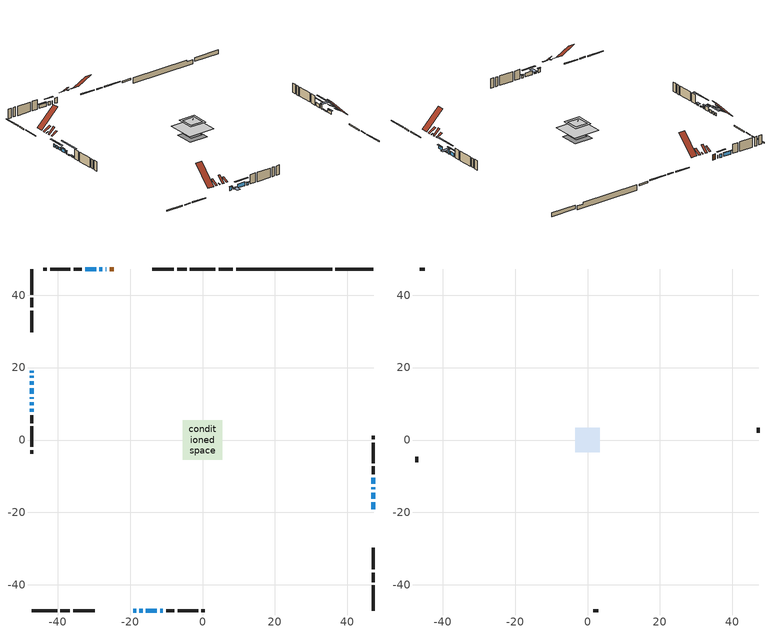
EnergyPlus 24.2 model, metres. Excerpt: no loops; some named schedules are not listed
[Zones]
conditioned space
 floor outside (Floor1 construction): -0.4,-0.4 -0.4,0.4 0.4,0.4 0.4,-0.4 z0.61
 floor adiabatic (Floor7 construction): -0.65,-0.65 -0.65,0.65 0.65,0.65 0.65,-0.65 z0.61
 floor adiabatic (AdiabaticFloorConstruction): -5.39,-5.39 -5.39,5.39 5.39,5.39 5.39,-5.39 z1.83
 floor foundation (Slab1 construction): -2.36,-2.36 -2.36,2.36 2.36,2.36 2.36,-2.36 z-0.91
 floor foundation (Slab1 construction 1): -3.75,-3.75 -3.75,3.75 3.75,3.75 3.75,-3.75 z-1.52
 floor foundation (Slab3 construction): -0.65,-0.65 -0.65,0.65 0.65,0.65 0.65,-0.65 z0
 wall outside (RimJoist1 construction): 3.59,47.22 -3.47,47.22 / -47.22,-47.22 -40.16,-47.22 / -47.22,47.22 -47.22,40.16 / 47.22,-47.22 47.22,-40.16 z0.61:0.91
 wall outside (RimJoist3 construction): -4.4,47.22 -6.98,47.22 / -39.23,-47.22 -36.65,-47.22 / -47.22,39.23 -47.22,36.65 / 47.22,-39.23 47.22,-36.65 z0.61:0.91
 wall outside (RimJoist4 construction): -7.91,47.22 -13.88,47.22 / -35.73,-47.22 -29.75,-47.22 / -47.22,35.73 -47.22,29.75 / 47.22,-35.73 47.22,-29.75 z0.61:0.91
 wall outside (AdiabaticWallConstruction 1): -24.45,47.22 -25.66,47.22 z0.61:2.64
 wall outside (AdiabaticWallConstruction): -26.58,47.22 -26.7,47.22 z0.61:1.83; -19.18,-47.22 -18.34,-47.22 / 47.22,-12.13 47.22,-10.45 / -27.63,47.22 -28.47,47.22 / -29.4,47.22 -32.39,47.22 z0.61:1.98; -47.22,19.18 -47.22,18.62 / -47.22,17.69 -47.22,17.13 / -47.22,16.2 -47.22,15.24 z0.61:1.68; -47.22,14.31 -47.22,12.78 / -15.62,-47.22 -12.57,-47.22 z0.61:2.08; 47.22,-19.18 47.22,-17.2 / -47.22,11.86 -47.22,11.4 z0.61:1.78; 47.22,-16.27 47.22,-14.54 / -17.41,-47.22 -16.55,-47.22 / -47.22,10.47 -47.22,9.61 / -47.22,8.68 -47.22,7.81 z0.61:1.02; 47.22,-13.62 47.22,-13.06 z0.61:2.24; -11.64,-47.22 -10.93,-47.22 z0.61:1.53
 wall outside (Wall1 construction): -33.32,47.22 -35.53,47.22 / -10,-47.22 -7.79,-47.22 / -47.22,6.89 -47.22,4.68 / 47.22,-9.52 47.22,-7.31 z0.61:4.27
 wall outside (Wall2 construction): -36.46,47.22 -42.1,47.22 / -6.86,-47.22 -1.22,-47.22 / -47.22,3.75 -47.22,-1.9 / 47.22,-6.38 47.22,-0.74 z0.61:4.27
 wall outside (Wall3 construction): -43.03,47.22 -43.95,47.22 / -0.29,-47.22 0.63,-47.22 / -47.22,-2.82 -47.22,-3.75 / 47.22,0.19 47.22,1.11 z0.61:4.27
 wall foundation (FoundationWall1 construction): 47.22,47.22 36.7,47.22 z-0.91:0.61
 wall foundation (FoundationWall2 construction): 9.26,47.22,-1.52 9.26,47.22,0.61 33.12,47.22,0.61 33.12,47.22,-0.05 35.77,47.22,-0.05 35.77,47.22,-1.52
 wall foundation (FoundationWall3 construction): 8.33,47.22 4.52,47.22 z0:0.61
 window (WindowConstruction 12): -26.58,47.22 -26.7,47.22 z0.61:1.83
 window (WindowConstruction 5): -19.18,-47.22 -18.34,-47.22 z0.61:1.98
 window (WindowConstruction 6): -47.22,19.18 -47.22,18.62 z0.61:1.68
 window (WindowConstruction 7): -47.22,17.69 -47.22,17.13 z0.61:1.68
 window (WindowConstruction 8): -47.22,16.2 -47.22,15.24 z0.61:1.68
 window (WindowConstruction 9): -47.22,14.31 -47.22,12.78 z0.61:2.08
 window (WindowConstruction 10): 47.22,-19.18 47.22,-17.2 z0.61:1.78
 window (WindowConstruction 11): -47.22,11.86 -47.22,11.4 z0.61:1.78
 window (WindowConstruction 14): 47.22,-16.27 47.22,-14.54 z0.61:1.02
 window (WindowConstruction 15): -17.41,-47.22 -16.55,-47.22 z0.61:1.02
 window (WindowConstruction 13): 47.22,-13.62 47.22,-13.06 z0.61:2.23
 window (WindowConstruction 16): -47.22,10.47 -47.22,9.61 z0.61:1.02
 window (WindowConstruction 17): -47.22,8.68 -47.22,7.82 z0.61:1.02
 window (WindowConstruction): 47.22,-12.13 47.22,-10.45 z0.61:1.98
 window (WindowConstruction 1): -27.63,47.22 -28.47,47.22 z0.61:1.98
 window (WindowConstruction 2): -29.4,47.22 -32.39,47.22 z0.61:1.98
 window (WindowConstruction 3): -15.62,-47.22 -12.57,-47.22 z0.61:2.08
 window (WindowConstruction 4): -11.64,-47.22 -10.93,-47.22 z0.61:1.52
 door (Door): -24.45,47.22 -25.65,47.22 z0.61:2.64
 ceiling adiabatic (AdiabaticFloorConstruction): 5.39,-5.39 5.39,5.39 -5.39,5.39 -5.39,-5.39 z1.83
 roof outside (Roof6 construction): -21.96,47.22,4.27 -21.96,44.83,6.66 -21.11,44.83,6.66 -21.11,47.22,4.27; -21.67,-47.22,4.27 -21.67,-44.83,6.66 -22.52,-44.83,6.66 -22.52,-47.22,4.27; -47.22,21.67,4.27 -44.83,21.67,6.66 -44.83,22.52,6.66 -47.22,22.52,4.27; 47.22,-21.67,4.27 44.83,-21.67,6.66 44.83,-22.52,6.66 47.22,-22.52,4.27
 roof outside (Roof7 construction): -23.52,47.22,4.27 -23.52,45.02,5.55 -22.89,45.02,5.55 -22.89,47.22,4.27; -20.11,-47.22,4.27 -20.11,-45.02,5.55 -20.74,-45.02,5.55 -20.74,-47.22,4.27; -47.22,20.11,4.27 -45.02,20.11,5.55 -45.02,20.74,5.55 -47.22,20.74,4.27; 47.22,-20.11,4.27 45.02,-20.11,5.55 45.02,-20.74,5.55 47.22,-20.74,4.27
attic - vented
 floor to conditioned space (Floor2 construction Reversed): -2.46,-2.46 -2.46,2.46 2.46,2.46 2.46,-2.46 z4.27
 floor to conditioned space (Floor3 construction Reversed): -1.45,-1.45 -1.45,1.45 1.45,1.45 1.45,-1.45 z4.27
 floor to conditioned space (Floor4 construction Reversed): -0.81,-0.81 -0.81,0.81 0.81,0.81 0.81,-0.81 z4.27
 floor to conditioned space (Floor5 construction Reversed): -3.38,-3.38 -3.38,3.38 3.38,3.38 3.38,-3.38 z4.27
 wall outside (Wall4 construction): -44.88,47.22 -46.29,47.22 / 1.56,-47.22 2.97,-47.22 / -47.22,-4.68 -47.22,-6.08 / 47.22,2.04 47.22,3.45 z0.61:4.27
 roof outside (Roof1 construction): -17.33,47.22,4.27 -17.33,40.09,11.4 -14.81,40.09,11.4 -14.81,47.22,4.27; -26.3,-47.22,4.27 -26.3,-40.09,11.4 -28.82,-40.09,11.4 -28.82,-47.22,4.27; -47.22,26.3,4.27 -40.09,26.3,11.4 -40.09,28.82,11.4 -47.22,28.82,4.27; 47.22,-26.3,4.27 40.09,-26.3,11.4 40.09,-28.82,11.4 47.22,-28.82,4.27
 roof outside (Roof2 construction): -19.04,47.22,4.27 -19.04,44.53,5.84 -18.26,44.53,5.84 -18.26,47.22,4.27; -24.59,-47.22,4.27 -24.59,-44.53,5.84 -25.37,-44.53,5.84 -25.37,-47.22,4.27; -47.22,24.59,4.27 -44.53,24.59,5.84 -44.53,25.37,5.84 -47.22,25.37,4.27; 47.22,-24.59,4.27 44.53,-24.59,5.84 44.53,-25.37,5.84 47.22,-25.37,4.27
 roof outside (Roof3 construction): -20.18,47.22,4.27 -20.18,46.37,4.48 -19.97,46.37,4.48 -19.97,47.22,4.27; -23.45,-47.22,4.27 -23.45,-46.37,4.48 -23.67,-46.37,4.48 -23.67,-47.22,4.27; -47.22,23.45,4.27 -46.37,23.45,4.48 -46.37,23.67,4.48 -47.22,23.67,4.27; 47.22,-23.45,4.27 46.37,-23.45,4.48 46.37,-23.67,4.48 47.22,-23.67,4.27
shading: -18.14,-47.22 -19.38,-47.22 -19.38,-47.63 -18.14,-47.63 z2.18; -47.22,17.2 -47.22,20.6 -47.63,20.6 -47.63,17.2 z3.1; -47.22,15.71 -47.22,19.11 -47.63,19.11 -47.63,15.71 z3.1; -47.22,13.82 -47.22,17.62 -47.63,17.62 -47.63,13.82 z3.1; -47.22,12.58 -47.22,14.51 -47.63,14.51 -47.63,12.58 z2.28; 47.22,-17 47.22,-19.38 47.63,-19.38 47.63,-17 z1.98; -47.22,11.2 -47.22,12.06 -47.63,12.06 -47.63,11.2 z1.98; 47.22,-10.7 47.22,-20.12 47.63,-20.12 47.63,-10.7 z4.87; -16.25,-47.22 -17.71,-47.22 -17.71,-49.66 -16.25,-49.66 z1.31; 47.22,-12.76 47.22,-13.91 50.27,-13.91 50.27,-12.76 z2.53; -47.22,5.76 -47.22,14.32 -47.63,14.32 -47.63,5.76 z4.87; -47.22,7.52 -47.22,8.98 -47.83,8.98 -47.83,7.52 z1.31; 47.22,-9.03 47.22,-13.55 47.63,-13.55 47.63,-9.03 z3.4; -29.89,47.22 -26.21,47.22 -26.21,47.63 -29.89,47.63 z3.4; -32.59,47.22 -29.19,47.22 -29.19,47.63 -32.59,47.63 z2.18; -11.15,-47.22 -17.04,-47.22 -17.04,-47.63 -11.15,-47.63 z3.5; -10.73,-47.22 -11.84,-47.22 -11.84,-47.63 -10.73,-47.63 z1.73
[Building]
Building 1: Terrain=Suburbs
[Site:Location]
Greenwood AP_NS: Latitude {deg}=44.98; Longitude {deg}=-64.92; Time Zone {hr}=-4; Elevation {m}=28; Keep Site Location Information=Yes
[Site:GroundTemperature:Shallow]
3.62696, 1.72046, 1.56778, 2.47251, 6.10451, 9.71958, 12.8537, 14.839, 15.0077, 13.3929, 10.3388, 6.83459
[Site:WaterMainsTemperature]
Calculation Method=Schedule; Temperature Schedule=mains temperature schedule
[Material] Roughness=Rough; Thermal Absorptance=0.9
Name | Thickness {m} | Conductivity {W/m-K} | Density {kg/m3} | Specific Heat {J/kg-K} | Solar Absorptance | Visible Absorptance
asphalt or fiberglass shingles | 0.00635 | 0.162714 | 1121.4 | 1465.45 | 0.4 | 0.4
ceiling loosefill ins | 0.0846667 | 0.0480833 | 16.02 | 1046.75 | 0.7 | 0.7
ceiling stud and cavity | 0.1397 | 0.1003 | 65.682 | 1177.47 | 0.7 | 0.7
ceiling stud and cavity 1 | 0.1397 | 0.101584 | 65.682 | 1177.47 | 0.7 | 0.7
ceiling stud and cavity 2 | 0.1397 | 1.3918 | 65.682 | 1177.47 | 0.7 | 0.7
concrete 4.0 in. | 0.1016 | 1.803125 | 2242.8 | 837.4 | 0.7 | 0.7
concrete 8.0 in. | 0.2032 | 1.803125 | 2242.8 | 837.4 | 0.7 | 0.7
door material | 0.04445 | 0.053851 | 512.64 | 1214.23 | 0.7 | 0.7
exterior vertical ins | 0.00113469 | 0.029427 | 32.04 | 1214.23 | 0.7 | 0.7
exterior vertical ins 1 | 0.00108814 | 0.029427 | 32.04 | 1214.23 | 0.7 | 0.7
floor covering | 0.0127 | 0.0433444 | 54.468 | 1339.84 | 0.6 | 0.6
floor covering 1 | 0.0127 | 9.015625 | 54.468 | 1339.84 | 0.6 | 0.6
floor rigid ins; rim joist rigid ins; roof rigid ins | 0.051816 | 0.029427 | 32.04 | 1214.23 | 0.7 | 0.7
floor rigid ins 1; wall rigid ins | 0.512978 | 0.029427 | 32.04 | 1214.23 | 0.7 | 0.7
floor stud and cavity | 0.1397 | 0.0900338 | 92.3553 | 1139.71 | 0.7 | 0.7
floor stud and cavity 1 | 0.0889 | 0.333912 | 50.32683 | 1063.81 | 0.7 | 0.7
floor stud and cavity 2 | 0.1397 | 1.75129 | 37.0049 | 1207.88 | 0.7 | 0.7
furniture material conditioned space 1 | 0.1524 | 0.115458 | 640.8 | 1214.23 | 0.6 | 0.6
gypsum board | 0.0127 | 0.160291 | 801 | 837.4 | 0.6 | 0.6
gypsum board 1 | 0.0127 | 0.160291 | 801 | 837.4 | 0.7 | 0.7
osb sheathing 0.5 in. | 0.0127 | 0.115458 | 512.64 | 1214.23 | 0.7 | 0.7
osb sheathing 0.75 in. | 0.01905 | 0.115458 | 512.64 | 1214.23 | 0.7 | 0.7
osb sheathing 2.0 in. | 0.0508 | 0.115458 | 512.64 | 1214.23 | 0.7 | 0.7
rim joist stud and cavity | 0.0508 | 0.177588 | 50.32683 | 1063.81 | 0.6 | 0.6
rim joist stud and cavity 1 | 0.0508 | 0.0410046 | 125.044 | 1163.47 | 0.6 | 0.6
rim joist stud and cavity 2 | 0.0508 | 0.0406579 | 125.044 | 1163.47 | 0.6 | 0.6
roof stud and cavity | 0.2032 | 0.121036 | 78.34581 | 1123.46 | 0.7 | 0.7
roof stud and cavity 1 | 0.2032 | 0.229577 | 78.34581 | 1123.46 | 0.7 | 0.7
wall stud and cavity | 0.1397 | 0.108386 | 139.0536 | 1170.24 | 0.7 | 0.7
wall stud and cavity 1 | 0.1397 | 0.0919333 | 139.0536 | 1170.24 | 0.7 | 0.7
wall stud and cavity 2 | 0.1397 | 0.100302 | 139.0536 | 1170.24 | 0.7 | 0.7
wall stud and cavity 3 | 0.0889 | 6.1454 | 50.32683 | 1063.81 | 0.6 | 0.6
wall stud and cavity 4 | 0.0889 | 0.380278 | 52.3479 | 1209.89 | 0.7 | 0.7
wall stud and cavity 5 | 0.0889 | 0.391764 | 83.0341 | 1211.67 | 0.7 | 0.7
wood siding | 0.0254 | 0.102417 | 544.68 | 1172.36 | 0.4 | 0.4
wood siding 1 | 0.00254 | 0.102417 | 544.68 | 1172.36 | 0.4 | 0.4
wood siding 2; wood siding 3; wood siding 4 | 0.0254 | 0.102417 | 544.68 | 1172.36 | 0.7 | 0.7
[WindowMaterial:SimpleGlazingSystem]
Name | U-Factor {W/m2-K} | Solar Heat Gain Coefficient
WindowMaterial | 2.99117 | 0.54
WindowMaterial 1 | 2.918492 | 0.64
WindowMaterial 10 | 2.96903 | 0.62
WindowMaterial 11 | 5.078971 | 0.63
WindowMaterial 2 | 2.915653 | 0.63
WindowMaterial 3 | 3.03319 | 0.48
WindowMaterial 4 | 2.98038 | 0.61
WindowMaterial 5 | 2.99912 | 0.51
WindowMaterial 6 | 2.9395 | 0.65
WindowMaterial 7 | 2.94859 | 0.6
WindowMaterial 8 | 3.04227 | 0.45
WindowMaterial 9 | 3.08997 | 0.46
[Construction]
AdiabaticFloorConstruction: floor stud and cavity 2, floor rigid ins 1, osb sheathing 0.75 in., floor covering
AdiabaticWallConstruction: wood siding 3, wall rigid ins, wall stud and cavity 4, gypsum board
AdiabaticWallConstruction 1: wood siding 4, wall rigid ins, wall stud and cavity 4, gypsum board
Door: door material
Floor1 construction: floor stud and cavity, floor rigid ins, osb sheathing 0.75 in., floor covering
Floor2 construction Reversed: gypsum board, ceiling stud and cavity, ceiling loosefill ins
Floor3 construction Reversed: gypsum board, ceiling stud and cavity 1, ceiling loosefill ins
Floor4 construction Reversed: gypsum board, ceiling stud and cavity 2, ceiling loosefill ins
Floor5 construction Reversed: gypsum board, ceiling stud and cavity 2
Floor7 construction: floor stud and cavity 1, floor covering 1
FoundationWall1 construction; FoundationWall3 construction: concrete 8.0 in.
FoundationWall2 construction: concrete 8.0 in., gypsum board 1
furniture construction conditioned space 1: furniture material conditioned space 1
PartitionWallConstruction: gypsum board, wall stud and cavity 5, gypsum board
RimJoist1 construction: wood siding 2, rim joist stud and cavity
RimJoist3 construction: wood siding 2, rim joist rigid ins, osb sheathing 2.0 in., rim joist stud and cavity 1
RimJoist4 construction: wood siding 2, rim joist rigid ins, osb sheathing 2.0 in., rim joist stud and cavity 2
Roof1 construction; Roof2 construction; Roof3 construction: asphalt or fiberglass shingles
Roof6 construction: asphalt or fiberglass shingles, osb sheathing 0.75 in., roof stud and cavity, gypsum board
Roof7 construction: asphalt or fiberglass shingles, roof rigid ins, osb sheathing 0.75 in., roof stud and cavity 1, gypsum board
Slab1 construction; Slab1 construction 1; Slab3 construction: concrete 4.0 in.
Wall1 construction: wood siding, osb sheathing 0.5 in., wall stud and cavity, gypsum board
Wall2 construction: wood siding, osb sheathing 0.5 in., wall stud and cavity 1, gypsum board
Wall3 construction: wood siding, osb sheathing 0.5 in., wall stud and cavity 2, gypsum board
Wall4 construction: wood siding 1, wall stud and cavity 3
WindowConstruction; WindowConstruction 1; WindowConstruction 5: WindowMaterial
WindowConstruction 10: WindowMaterial 7
WindowConstruction 11: WindowMaterial 8
WindowConstruction 12: WindowMaterial 9
WindowConstruction 13: WindowMaterial 10
WindowConstruction 14; WindowConstruction 15; WindowConstruction 16; WindowConstruction 17: WindowMaterial 11
WindowConstruction 2: WindowMaterial 1
WindowConstruction 3; WindowConstruction 9: WindowMaterial 2
WindowConstruction 4: WindowMaterial 3
WindowConstruction 6: WindowMaterial 4
WindowConstruction 7: WindowMaterial 5
WindowConstruction 8: WindowMaterial 6
[Zone] Multiplier=1; Part of Total Floor Area=Yes
Name | Volume {m3}
attic - vented | 63.3679
conditioned space | 477.1
[Space]
Name | Zone | Volume {m3}
attic - vented 1 | attic - vented | 63.3679
conditioned space 1 | conditioned space | 477.1
[ZoneInfiltration:EffectiveLeakageArea]
infil attic - vented 1: Zone or Space=attic - vented 1; Schedule=Always On Discrete; Effective Air Leakage Area {cm2}=3352.14; Stack Coefficient=0.000750205; Wind Coefficient=1.85059e-05
[ZoneMixing]
whole house fan mix: Zone or Space=attic - vented; Schedule=Always On Continuous; Design Flow Rate Calculation Method=Flow/Zone; Design Flow Rate {m3/s}=0; Source Zone or Space=conditioned space
[SurfaceProperty:ExposedFoundationPerimeter] Exposed Perimeter Calculation Method=TotalExposedPerimeter
Name | Total Exposed Perimeter {m}
Slab1 | 10.516
Slab1 1 | 26.518
Slab3 | 3.81
[InternalMass] Zone or ZoneList=conditioned space; Space or SpaceList=conditioned space 1
Name | Construction | Surface Area {m2}
furniture mass conditioned space 1 | furniture construction conditioned space 1 | 79.4345
partition wall mass | PartitionWallConstruction | 196.916
[Lights]
interior lighting: Zone or ZoneList or Space or SpaceList=conditioned space 1; Schedule=interior lighting schedule; Design Level Calculation Method=LightingLevel; Lighting Level {W}=343.2; Return Air Fraction=0; Fraction Radiant=0.6; Fraction Visible=0.2; Fraction Replaceable=1
[People]
occupants: Zone or ZoneList or Space or SpaceList=conditioned space 1; Number of People Schedule=occupants schedule; Number of People Calculation Method=People; Number of People=3; Fraction Radiant=0.314171; Sensible Heat Fraction=0.56303; Activity Level Schedule=occupants activity schedule; Carbon Dioxide Generation Rate {m3/s-W}=0; Enable ASHRAE 55 Comfort Warnings=No; Mean Radiant Temperature Calculation Type=EnclosureAveraged
[ElectricEquipment] Zone or ZoneList or Space or SpaceList=conditioned space 1; Design Level Calculation Method=EquipmentLevel
Name | Schedule | Design Level {W} | Fraction Latent | Fraction Radiant | Fraction Lost
clothes dryer | clothes dryer schedule | 140.772 | 0.015 | 0.081 | 0.85
clothes washer | clothes washer schedule | 32.1985 | 0.03 | 0.162 | 0.7
cooking range | cooking range schedule | 215.147 | 0.08 | 0.432 | 0.2
dishwasher | dishwasher schedule | 66.8632 | 0.3 | 0.18 | 0.4
fridge | fridge schedule | 72.9452 | 0 | 0.6 | 0
mech vent house fan | mech vent house fan schedule | 0 | 0 | 0 | 1
mech vent house fan cfis | mech vent house fan cfis schedule | 0 | 0 | 0 | 0
misc plug loads | misc plug loads schedule | 494.7 | 0.045 | 0.513 | 0.1
whole house fan | Always On Discrete | 0 | 0 | 0 | 1
[OtherEquipment] Zone or ZoneList or Space or SpaceList=conditioned space 1; Design Level Calculation Method=EquipmentLevel
Name | Fuel Type | Schedule | Design Level {W} | Fraction Latent | Fraction Radiant | Fraction Lost
clothes dryer 1 | Electricity | clothes dryer schedule | 0 | 0.015 | 0.081 | 0.85
cooking range 1 | Electricity | cooking range schedule | 0 | 0.08 | 0.432 | 0.2
general water use latent | None | general water use schedule | 62.594 | 1 | 0 | 0
general water use sensible | None | general water use schedule | -61.6891 | 0 | 0.6 | 0
mech vent house fan latent load | None | Always On Discrete | 0 | 1 | 0 | 0
mech vent house fan sensible load | None | Always On Discrete | 0 | 0 | 0 | 0
water heater energy adjustment1 | Electricity | Always On Discrete | 0.01 | 0 | 0 | 1
[ZoneInfiltration:DesignFlowRate] Zone or ZoneList or Space or SpaceList=conditioned space 1; Schedule=Always On Discrete; Design Flow Rate Calculation Method=Flow/Zone; Design Flow Rate {m3/s}=0
infil flow; natural vent flow; whole house fan flow
[Foundation:Kiva] Initial Indoor Air Temperature {C}=18; Wall Height Above Grade {m}=0.609996; Wall Depth Below Slab {m}=0.2032
Name | Custom Block Material Name 1 | Custom Block Depth 1 {m} | Custom Block X Position 1 {m} | Custom Block Z Position 1 {m}
Foundation Kiva 1
Foundation Kiva 2 | exterior vertical ins | 2.13 | 0.2159 | 0
Foundation Kiva 3 | exterior vertical ins 1 | 0.609996 | 0.2032 | 0
[Foundation:Kiva:Settings]
Soil Conductivity {W/m-K}=0.849921; Soil Density {kg/m3}=1842.3; Soil Specific Heat {J/kg-K}=418.7; Ground Solar Absorptivity=0.9; Ground Thermal Absorptivity=0.9; Ground Surface Roughness {m}=0.03; Far-Field Width {m}=40; Deep-Ground Boundary Condition=ZeroFlux; Deep-Ground Depth {m}=40; Minimum Cell Dimension {m}=0.2; Maximum Cell Growth Coefficient=3; Simulation Timestep=Timestep
[Exterior:Lights]
exterior lighting: Schedule=exterior lighting schedule; Design Level {W}=75.6
[Schedule:Constant]
Name | Hourly Value
Always On Continuous; mech vent house fan schedule; mech vent house fan cfis schedule; Always On Discrete | 1
occupants activity schedule | 117.228
fridge schedule | 0
[Schedule:Week:Daily]
interior lighting schedule Week Rule - Jan1-Jan27: interior lighting schedule day, interior lighting schedule day, interior lighting schedule day, interior lighting schedule day, interior lighting schedule day, interior lighting schedule day, interior lighting schedule day, interior lighting schedule default day, interior lighting schedule default day, interior lighting schedule default day, interior lighting schedule default day, interior lighting schedule default day
interior lighting schedule Week Rule - Jan28-Feb3: interior lighting schedule day, interior lighting schedule day, interior lighting schedule day, interior lighting schedule day, interior lighting schedule day 1, interior lighting schedule day 1, interior lighting schedule day 1, interior lighting schedule default day, interior lighting schedule default day, interior lighting schedule default day, interior lighting schedule default day, interior lighting schedule default day
interior lighting schedule Week Rule - Feb4-Feb24: interior lighting schedule day 1, interior lighting schedule day 1, interior lighting schedule day 1, interior lighting schedule day 1, interior lighting schedule day 1, interior lighting schedule day 1, interior lighting schedule day 1, interior lighting schedule default day, interior lighting schedule default day, interior lighting schedule default day, interior lighting schedule default day, interior lighting schedule default day
interior lighting schedule Week Rule - Feb25-Mar3: interior lighting schedule day 1, interior lighting schedule day 1, interior lighting schedule day 1, interior lighting schedule day 1, interior lighting schedule day 2, interior lighting schedule day 2, interior lighting schedule day 2, interior lighting schedule default day, interior lighting schedule default day, interior lighting schedule default day, interior lighting schedule default day, interior lighting schedule default day
interior lighting schedule Week Rule - Mar4-Mar31: interior lighting schedule day 2, interior lighting schedule day 2, interior lighting schedule day 2, interior lighting schedule day 2, interior lighting schedule day 2, interior lighting schedule day 2, interior lighting schedule day 2, interior lighting schedule default day, interior lighting schedule default day, interior lighting schedule default day, interior lighting schedule default day, interior lighting schedule default day
interior lighting schedule Week Rule - Apr1-Apr28: interior lighting schedule day 3, interior lighting schedule day 3, interior lighting schedule day 3, interior lighting schedule day 3, interior lighting schedule day 3, interior lighting schedule day 3, interior lighting schedule day 3, interior lighting schedule default day, interior lighting schedule default day, interior lighting schedule default day, interior lighting schedule default day, interior lighting schedule default day
interior lighting schedule Week Rule - Apr29-May5: interior lighting schedule day 3, interior lighting schedule day 3, interior lighting schedule day 4, interior lighting schedule day 4, interior lighting schedule day 4, interior lighting schedule day 4, interior lighting schedule day 4, interior lighting schedule default day, interior lighting schedule default day, interior lighting schedule default day, interior lighting schedule default day, interior lighting schedule default day
interior lighting schedule Week Rule - May6-May26: interior lighting schedule day 4, interior lighting schedule day 4, interior lighting schedule day 4, interior lighting schedule day 4, interior lighting schedule day 4, interior lighting schedule day 4, interior lighting schedule day 4, interior lighting schedule default day, interior lighting schedule default day, interior lighting schedule default day, interior lighting schedule default day, interior lighting schedule default day
interior lighting schedule Week Rule - May27-Jun2: interior lighting schedule day 4, interior lighting schedule day 4, interior lighting schedule day 4, interior lighting schedule day 4, interior lighting schedule day 4, interior lighting schedule day 5, interior lighting schedule day 5, interior lighting schedule default day, interior lighting schedule default day, interior lighting schedule default day, interior lighting schedule default day, interior lighting schedule default day
interior lighting schedule Week Rule - Jun3-Jun30: interior lighting schedule day 5, interior lighting schedule day 5, interior lighting schedule day 5, interior lighting schedule day 5, interior lighting schedule day 5, interior lighting schedule day 5, interior lighting schedule day 5, interior lighting schedule default day, interior lighting schedule default day, interior lighting schedule default day, interior lighting schedule default day, interior lighting schedule default day
interior lighting schedule Week Rule - Jul1-Jul28: interior lighting schedule day 6, interior lighting schedule day 6, interior lighting schedule day 6, interior lighting schedule day 6, interior lighting schedule day 6, interior lighting schedule day 6, interior lighting schedule day 6, interior lighting schedule default day, interior lighting schedule default day, interior lighting schedule default day, interior lighting schedule default day, interior lighting schedule default day
interior lighting schedule Week Rule - Jul29-Aug4: interior lighting schedule day 6, interior lighting schedule day 6, interior lighting schedule day 6, interior lighting schedule day 7, interior lighting schedule day 7, interior lighting schedule day 7, interior lighting schedule day 7, interior lighting schedule default day, interior lighting schedule default day, interior lighting schedule default day, interior lighting schedule default day, interior lighting schedule default day
interior lighting schedule Week Rule - Aug5-Aug25: interior lighting schedule day 7, interior lighting schedule day 7, interior lighting schedule day 7, interior lighting schedule day 7, interior lighting schedule day 7, interior lighting schedule day 7, interior lighting schedule day 7, interior lighting schedule default day, interior lighting schedule default day, interior lighting schedule default day, interior lighting schedule default day, interior lighting schedule default day
interior lighting schedule Week Rule - Aug26-Sep1: interior lighting schedule day 7, interior lighting schedule day 7, interior lighting schedule day 7, interior lighting schedule day 7, interior lighting schedule day 7, interior lighting schedule day 7, interior lighting schedule day 8, interior lighting schedule default day, interior lighting schedule default day, interior lighting schedule default day, interior lighting schedule default day, interior lighting schedule default day
interior lighting schedule Week Rule - Sep2-Sep29: interior lighting schedule day 8, interior lighting schedule day 8, interior lighting schedule day 8, interior lighting schedule day 8, interior lighting schedule day 8, interior lighting schedule day 8, interior lighting schedule day 8, interior lighting schedule default day, interior lighting schedule default day, interior lighting schedule default day, interior lighting schedule default day, interior lighting schedule default day
interior lighting schedule Week Rule - Sep30-Oct6: interior lighting schedule day 8, interior lighting schedule day 9, interior lighting schedule day 9, interior lighting schedule day 9, interior lighting schedule day 9, interior lighting schedule day 9, interior lighting schedule day 9, interior lighting schedule default day, interior lighting schedule default day, interior lighting schedule default day, interior lighting schedule default day, interior lighting schedule default day
interior lighting schedule Week Rule - Oct7-Oct27: interior lighting schedule day 9, interior lighting schedule day 9, interior lighting schedule day 9, interior lighting schedule day 9, interior lighting schedule day 9, interior lighting schedule day 9, interior lighting schedule day 9, interior lighting schedule default day, interior lighting schedule default day, interior lighting schedule default day, interior lighting schedule default day, interior lighting schedule default day
interior lighting schedule Week Rule - Oct28-Nov3: interior lighting schedule day 9, interior lighting schedule day 9, interior lighting schedule day 9, interior lighting schedule day 9, interior lighting schedule day 10, interior lighting schedule day 10, interior lighting schedule day 10, interior lighting schedule default day, interior lighting schedule default day, interior lighting schedule default day, interior lighting schedule default day, interior lighting schedule default day
interior lighting schedule Week Rule - Nov4-Nov24: interior lighting schedule day 10, interior lighting schedule day 10, interior lighting schedule day 10, interior lighting schedule day 10, interior lighting schedule day 10, interior lighting schedule day 10, interior lighting schedule day 10, interior lighting schedule default day, interior lighting schedule default day, interior lighting schedule default day, interior lighting schedule default day, interior lighting schedule default day
interior lighting schedule Week Rule - Nov25-Dec1: interior lighting schedule day 10, interior lighting schedule day 10, interior lighting schedule day 10, interior lighting schedule day 10, interior lighting schedule day 10, interior lighting schedule day 10, interior lighting schedule day 11, interior lighting schedule default day, interior lighting schedule default day, interior lighting schedule default day, interior lighting schedule default day, interior lighting schedule default day
interior lighting schedule Week Rule - Dec2-Dec31: interior lighting schedule day 11, interior lighting schedule day 11, interior lighting schedule day 11, interior lighting schedule day 11, interior lighting schedule day 11, interior lighting schedule day 11, interior lighting schedule day 11, interior lighting schedule default day, interior lighting schedule default day, interior lighting schedule default day, interior lighting schedule default day, interior lighting schedule default day
occupants schedule Week Rule - Jan1-Dec31: occupants schedule day, occupants schedule day, occupants schedule day, occupants schedule day, occupants schedule day, occupants schedule day, occupants schedule day, occupants schedule default day, occupants schedule default day, occupants schedule default day, occupants schedule default day, occupants schedule default day
clothes dryer schedule Week Rule - Jan1-Dec31: clothes dryer schedule day, clothes dryer schedule day, clothes dryer schedule day, clothes dryer schedule day, clothes dryer schedule day, clothes dryer schedule day, clothes dryer schedule day, clothes dryer schedule default day, clothes dryer schedule default day, clothes dryer schedule default day, clothes dryer schedule default day, clothes dryer schedule default day
clothes washer schedule Week Rule - Jan1-Dec31: clothes washer schedule day, clothes washer schedule day, clothes washer schedule day, clothes washer schedule day, clothes washer schedule day, clothes washer schedule day, clothes washer schedule day, clothes washer schedule default day, clothes washer schedule default day, clothes washer schedule default day, clothes washer schedule default day, clothes washer schedule default day
cooking range schedule Week Rule - Jan1-Dec31: cooking range schedule day, cooking range schedule day, cooking range schedule day, cooking range schedule day, cooking range schedule day, cooking range schedule day, cooking range schedule day, cooking range schedule default day, cooking range schedule default day, cooking range schedule default day, cooking range schedule default day, cooking range schedule default day
dishwasher schedule Week Rule - Jan1-Dec31: dishwasher schedule day, dishwasher schedule day, dishwasher schedule day, dishwasher schedule day, dishwasher schedule day, dishwasher schedule day, dishwasher schedule day, dishwasher schedule default day, dishwasher schedule default day, dishwasher schedule default day, dishwasher schedule default day, dishwasher schedule default day
misc plug loads schedule Week Rule - Jan1-Dec31: misc plug loads schedule day, misc plug loads schedule day, misc plug loads schedule day, misc plug loads schedule day, misc plug loads schedule day, misc plug loads schedule day, misc plug loads schedule day, misc plug loads schedule default day, misc plug loads schedule default day, misc plug loads schedule default day, misc plug loads schedule default day, misc plug loads schedule default day
general water use schedule Week Rule - Jan1-Dec31: general water use schedule day, general water use schedule day, general water use schedule day, general water use schedule day, general water use schedule day, general water use schedule day, general water use schedule day, general water use schedule default day, general water use schedule default day, general water use schedule default day, general water use schedule default day, general water use schedule default day
exterior lighting schedule Week Rule - Jan1-Jan27: exterior lighting schedule day, exterior lighting schedule day, exterior lighting schedule day, exterior lighting schedule day, exterior lighting schedule day, exterior lighting schedule day, exterior lighting schedule day, exterior lighting schedule default day, exterior lighting schedule default day, exterior lighting schedule default day, exterior lighting schedule default day, exterior lighting schedule default day
exterior lighting schedule Week Rule - Jan28-Feb3: exterior lighting schedule day, exterior lighting schedule day, exterior lighting schedule day, exterior lighting schedule day, exterior lighting schedule day 1, exterior lighting schedule day 1, exterior lighting schedule day 1, exterior lighting schedule default day, exterior lighting schedule default day, exterior lighting schedule default day, exterior lighting schedule default day, exterior lighting schedule default day
[Schedule:Year]
interior lighting schedule: interior lighting schedule Week Rule - Jan1-Jan27, 1, 1, 1, 27, interior lighting schedule Week Rule - Jan28-Feb3, 1, 28, 2, 3, interior lighting schedule Week Rule - Feb4-Feb24, 2, 4, 2, 24, interior lighting schedule Week Rule - Feb25-Mar3, 2, 25, 3, 3, interior lighting schedule Week Rule - Mar4-Mar31, 3, 4, 3, 31, interior lighting schedule Week Rule - Apr1-Apr28, 4, 1, 4, 28, interior lighting schedule Week Rule - Apr29-May5, 4, 29, 5, 5, interior lighting schedule Week Rule - May6-May26, 5, 6, 5, 26, interior lighting schedule Week Rule - May27-Jun2, 5, 27, 6, 2, interior lighting schedule Week Rule - Jun3-Jun30, 6, 3, 6, 30, interior lighting schedule Week Rule - Jul1-Jul28, 7, 1, 7, 28, interior lighting schedule Week Rule - Jul29-Aug4, 7, 29, 8, 4, interior lighting schedule Week Rule - Aug5-Aug25, 8, 5, 8, 25, interior lighting schedule Week Rule - Aug26-Sep1, 8, 26, 9, 1, interior lighting schedule Week Rule - Sep2-Sep29, 9, 2, 9, 29, interior lighting schedule Week Rule - Sep30-Oct6, 9, 30, 10, 6, interior lighting schedule Week Rule - Oct7-Oct27, 10, 7, 10, 27, interior lighting schedule Week Rule - Oct28-Nov3, 10, 28, 11, 3, interior lighting schedule Week Rule - Nov4-Nov24, 11, 4, 11, 24, interior lighting schedule Week Rule - Nov25-Dec1, 11, 25, 12, 1, interior lighting schedule Week Rule - Dec2-Dec31, 12, 2, 12, 31
occupants schedule: occupants schedule Week Rule - Jan1-Dec31, 1, 1, 12, 31
clothes dryer schedule: clothes dryer schedule Week Rule - Jan1-Dec31, 1, 1, 12, 31
clothes washer schedule: clothes washer schedule Week Rule - Jan1-Dec31, 1, 1, 12, 31
cooking range schedule: cooking range schedule Week Rule - Jan1-Dec31, 1, 1, 12, 31
dishwasher schedule: dishwasher schedule Week Rule - Jan1-Dec31, 1, 1, 12, 31
misc plug loads schedule: misc plug loads schedule Week Rule - Jan1-Dec31, 1, 1, 12, 31
general water use schedule: general water use schedule Week Rule - Jan1-Dec31, 1, 1, 12, 31
exterior lighting schedule: exterior lighting schedule Week Rule - Jan1-Jan27, 1, 1, 1, 27, exterior lighting schedule Week Rule - Jan28-Feb3, 1, 28, 2, 3, exterior lighting schedule Week Rule - Feb4-Feb24, 2, 4, 2, 24, exterior lighting schedule Week Rule - Feb25-Mar3, 2, 25, 3, 3, exterior lighting schedule Week Rule - Mar4-Mar31, 3, 4, 3, 31, exterior lighting schedule Week Rule - Apr1-Apr28, 4, 1, 4, 28, exterior lighting schedule Week Rule - Apr29-May5, 4, 29, 5, 5, exterior lighting schedule Week Rule - May6-May26, 5, 6, 5, 26, exterior lighting schedule Week Rule - May27-Jun2, 5, 27, 6, 2, exterior lighting schedule Week Rule - Jun3-Jun30, 6, 3, 6, 30, exterior lighting schedule Week Rule - Jul1-Jul28, 7, 1, 7, 28, exterior lighting schedule Week Rule - Jul29-Aug4, 7, 29, 8, 4, exterior lighting schedule Week Rule - Aug5-Aug25, 8, 5, 8, 25, exterior lighting schedule Week Rule - Aug26-Sep1, 8, 26, 9, 1, exterior lighting schedule Week Rule - Sep2-Sep29, 9, 2, 9, 29, exterior lighting schedule Week Rule - Sep30-Oct6, 9, 30, 10, 6, exterior lighting schedule Week Rule - Oct7-Oct27, 10, 7, 10, 27, exterior lighting schedule Week Rule - Oct28-Nov3, 10, 28, 11, 3, exterior lighting schedule Week Rule - Nov4-Nov24, 11, 4, 11, 24, exterior lighting schedule Week Rule - Nov25-Dec1, 11, 25, 12, 1, exterior lighting schedule Week Rule - Dec2-Dec31, 12, 2, 12, 31
[Schedule:Compact]
mains temperature schedule: Through: 01/01, For: AllDays, Until: 24:00, 7.74778, Through: 01/02, For: AllDays, Until: 24:00, 7.68278, Through: 01/03, For: AllDays, Until: 24:00, 7.61944, Through: 01/04, For: AllDays, Until: 24:00, 7.55667, Through: 01/05, For: AllDays, Until: 24:00, 7.495, Through: 01/06, For: AllDays, Until: 24:00, 7.435, Through: 01/07, For: AllDays, Until: 24:00, 7.37556, Through: 01/08, For: AllDays, Until: 24:00, 7.31778, Through: 01/09, For: AllDays, Until: 24:00, 7.26111, Through: 01/10, For: AllDays, Until: 24:00, 7.20556, Through: 01/11, For: AllDays, Until: 24:00, 7.15111, Through: 01/12, For: AllDays, Until: 24:00, 7.09833, Through: 01/13, For: AllDays, Until: 24:00, 7.04667, Through: 01/14, For: AllDays, Until: 24:00, 6.99667, Through: 01/15, For: AllDays, Until: 24:00, 6.94722, Through: 01/16, For: AllDays, Until: 24:00, 6.9, Through: 01/17, For: AllDays, Until: 24:00, 6.85333, Through: 01/18, For: AllDays, Until: 24:00, 6.80833, Through: 01/19, For: AllDays, Until: 24:00, 6.765, Through: 01/20, For: AllDays, Until: 24:00, 6.72278, Through: 01/21, For: AllDays, Until: 24:00, 6.68167, Through: 01/22, For: AllDays, Until: 24:00, 6.64278, Through: 01/23, For: AllDays, Until: 24:00, 6.60444, Through: 01/24, For: AllDays, Until: 24:00, 6.56778, Through: 01/25, For: AllDays, Until: 24:00, 6.53278, Through: 01/26, For: AllDays, Until: 24:00, 6.49944, Through: 01/27, For: AllDays, Until: 24:00, 6.46722, Through: 01/28, For: AllDays, Until: 24:00, 6.43667, Through: 01/29, For: AllDays, Until: 24:00, 6.40722, Through: 01/30, For: AllDays, Until: 24:00, 6.37944, Through: 01/31, For: AllDays, Until: 24:00, 6.35333, Through: 02/01, For: AllDays, Until: 24:00, 6.32889, Through: 02/02, For: AllDays, Until: 24:00, 6.30556, Through: 02/03, For: AllDays, Until: 24:00, 6.28389, Through: 02/04, For: AllDays, Until: 24:00, 6.26389, Through: 02/05, For: AllDays, Until: 24:00, 6.24556, Through: 02/06, For: AllDays, Until: 24:00, 6.22833, Through: 02/07, For: AllDays, Until: 24:00, 6.21278, Through: 02/08, For: AllDays, Until: 24:00, 6.19889, Through: 02/09, For: AllDays, Until: 24:00, 6.18667, Through: 02/10, For: AllDays, Until: 24:00, 6.17611, Through: 02/11, For: AllDays, Until: 24:00, 6.16667, Through: 02/12, For: AllDays, Until: 24:00, 6.15889, Through: 02/13, For: AllDays, Until: 24:00, 6.15278, Through: 02/14, For: AllDays, Until: 24:00, 6.14833, Through: 02/15, For: AllDays, Until: 24:00, 6.14556, Through: 02/16, For: AllDays, Until: 24:00, 6.14389, Through: 02/17, For: AllDays, Until: 24:00, 6.14444, Through: 02/18, For: AllDays, Until: 24:00, 6.14611, Through: 02/19, For: AllDays, Until: 24:00, 6.14944, Through: 02/20, For: AllDays, Until: 24:00, 6.15444, Through: 02/21, For: AllDays, Until: 24:00, 6.16056, Through: 02/22, For: AllDays, Until: 24:00, 6.16889, Through: 02/23, For: AllDays, Until: 24:00, 6.17833, Through: 02/24, For: AllDays, Until: 24:00, 6.18944, Through: 02/25, For: AllDays, Until: 24:00, 6.20222, Through: 02/26, For: AllDays, Until: 24:00, 6.21667, Through: 02/27, For: AllDays, Until: 24:00, 6.23222, Through: 02/28, For: AllDays, Until: 24:00, 6.25, Through: 03/01, For: AllDays, Until: 24:00, 6.26889, Through: 03/02, For: AllDays, Until: 24:00, 6.28889, Through: 03/03, For: AllDays, Until: 24:00, 6.31111, Through: 03/04, For: AllDays, Until: 24:00, 6.33444, Through: 03/05, For: AllDays, Until: 24:00, 6.35944, Through: 03/06, For: AllDays, Until: 24:00, 6.38611, Through: 03/07, For: AllDays, Until: 24:00, 6.41444, Through: 03/08, For: AllDays, Until: 24:00, 6.44389, Through: 03/09, For: AllDays, Until: 24:00, 6.475, Through: 03/10, For: AllDays, Until: 24:00, 6.50722, Through: 03/11, For: AllDays, Until: 24:00, 6.54111, Through: 03/12, For: AllDays, Until: 24:00, 6.57667, Through: 03/13, For: AllDays, Until: 24:00, 6.61333, Through: 03/14, For: AllDays, Until: 24:00, 6.65167, Through: 03/15, For: AllDays, Until: 24:00, 6.69167, Through: 03/16, For: AllDays, Until: 24:00, 6.73278, Through: 03/17, For: AllDays, Until: 24:00, 6.77556, Through: 03/18, For: AllDays, Until: 24:00, 6.81944, Through: 03/19, For: AllDays, Until: 24:00, 6.86444, Through: 03/20, For: AllDays, Until: 24:00, 6.91111, Through: 03/21, For: AllDays, Until: 24:00, 6.95889, Through: 03/22, For: AllDays, Until: 24:00, 7.00833, Through: 03/23, For: AllDays, Until: 24:00, 7.05889, Through: 03/24, For: AllDays, Until: 24:00, 7.11111, Through: 03/25, For: AllDays, Until: 24:00, 7.16444, Through: 03/26, For: AllDays, Until: 24:00, 7.21889, Through: 03/27, For: AllDays, Until: 24:00, 7.27444, Through: 03/28, For: AllDays, Until: 24:00, 7.33167, Through: 03/29, For: AllDays, Until: 24:00, 7.39, Through: 03/30, For: AllDays, Until: 24:00, 7.44944, Through: 03/31, For: AllDays, Until: 24:00, 7.51, Through: 04/01, For: AllDays, Until: 24:00, 7.57167, Through: 04/02, For: AllDays, Until: 24:00, 7.63444, Through: 04/03, For: AllDays, Until: 24:00, 7.69833, Through: 04/04, For: AllDays, Until: 24:00, 7.76389, Through: 04/05, For: AllDays, Until: 24:00, 7.83, Through: 04/06, For: AllDays, Until: 24:00, 7.89722, Through: 04/07, For: AllDays, Until: 24:00, 7.96556, Through: 04/08, For: AllDays, Until: 24:00, 8.035, Through: 04/09, For: AllDays, Until: 24:00, 8.10556, Through: 04/10, For: AllDays, Until: 24:00, 8.17722, Through: 04/11, For: AllDays, Until: 24:00, 8.24944, Through: 04/12, For: AllDays, Until: 24:00, 8.32278, Through: 04/13, For: AllDays, Until: 24:00, 8.39722, Through: 04/14, For: AllDays, Until: 24:00, 8.47222, Through: 04/15, For: AllDays, Until: 24:00, 8.54833, Through: 04/16, For: AllDays, Until: 24:00, 8.62556, Through: 04/17, For: AllDays, Until: 24:00, 8.70333, Through: 04/18, For: AllDays, Until: 24:00, 8.78167, Through: 04/19, For: AllDays, Until: 24:00, 8.86111, Through: 04/20, For: AllDays, Until: 24:00, 8.94111, Through: 04/21, For: AllDays, Until: 24:00, 9.02222, Through: 04/22, For: AllDays, Until: 24:00, 9.10389, Through: 04/23, For: AllDays, Until: 24:00, 9.18611, Through: 04/24, For: AllDays, Until: 24:00, 9.26889, Through: 04/25, For: AllDays, Until: 24:00, 9.35278, Through: 04/26, For: AllDays, Until: 24:00, 9.43667, Through: 04/27, For: AllDays, Until: 24:00, 9.52167, Through: 04/28, For: AllDays, Until: 24:00, 9.60722, Through: 04/29, For: AllDays, Until: 24:00, 9.69333, Through: 04/30, For: AllDays, Until: 24:00, 9.77944, Through: 05/01, For: AllDays, Until: 24:00, 9.86667, Through: 05/02, For: AllDays, Until: 24:00, 9.95389, Through: 05/03, For: AllDays, Until: 24:00, 10.0417, Through: 05/04, For: AllDays, Until: 24:00, 10.13, Through: 05/05, For: AllDays, Until: 24:00, 10.2189, Through: 05/06, For: AllDays, Until: 24:00, 10.3078, Through: 05/07, For: AllDays, Until: 24:00, 10.3972, Through: 05/08, For: AllDays, Until: 24:00, 10.4872, Through: 05/09, For: AllDays, Until: 24:00, 10.5772, Through: 05/10, For: AllDays, Until: 24:00, 10.6678, Through: 05/11, For: AllDays, Until: 24:00, 10.7578, Through: 05/12, For: AllDays, Until: 24:00, 10.8489, Through: 05/13, For: AllDays, Until: 24:00, 10.9394, Through: 05/14, For: AllDays, Until: 24:00, 11.0306, Through: 05/15, For: AllDays, Until: 24:00, 11.1217, Through: 05/16, For: AllDays, Until: 24:00, 11.2133, Through: 05/17, For: AllDays, Until: 24:00, 11.3044, Through: 05/18, For: AllDays, Until: 24:00, 11.3961, Through: 05/19, For: AllDays, Until: 24:00, 11.4872, Through: 05/20, For: AllDays, Until: 24:00, 11.5789, Through: 05/21, For: AllDays, Until: 24:00, 11.67, Through: 05/22, For: AllDays, Until: 24:00, 11.7617, Through: 05/23, For: AllDays, Until: 24:00, 11.8528, Through: 05/24, For: AllDays, Until: 24:00, 11.9439, Through: 05/25, For: AllDays, Until: 24:00, 12.0344, Through: 05/26, For: AllDays, Until: 24:00, 12.1256, Through: 05/27, For: AllDays, Until: 24:00, 12.2161, Through: 05/28, For: AllDays, Until: 24:00, 12.3067, Through: 05/29, For: AllDays, Until: 24:00, 12.3967, Through: 05/30, For: AllDays, Until: 24:00, 12.4861, Through: 05/31, For: AllDays, Until: 24:00, 12.5761, Through: 06/01, For: AllDays, Until: 24:00, 12.665, Through: 06/02, For: AllDays, Until: 24:00, 12.7539, Through: 06/03, For: AllDays, Until: 24:00, 12.8422, Through: 06/04, For: AllDays, Until: 24:00, 12.9306, Through: 06/05, For: AllDays, Until: 24:00, 13.0178, Through: 06/06, For: AllDays, Until: 24:00, 13.105, Through: 06/07, For: AllDays, Until: 24:00, 13.1917, Through: 06/08, For: AllDays, Until: 24:00, 13.2778, Through: 06/09, For: AllDays, Until: 24:00, 13.3633, Through: 06/10, For: AllDays, Until: 24:00, 13.4483, Through: 06/11, For: AllDays, Until: 24:00, 13.5328, Through: 06/12, For: AllDays, Until: 24:00, 13.6167, Through: 06/13, For: AllDays, Until: 24:00, 13.7, Through: 06/14, For: AllDays, Until: 24:00, 13.7822, Through: 06/15, For: AllDays, Until: 24:00, 13.8644, Through: 06/16, For: AllDays, Until: 24:00, 13.9456, Through: 06/17, For: AllDays, Until: 24:00, 14.0256, Through: 06/18, For: AllDays, Until: 24:00, 14.1056, Through: 06/19, For: AllDays, Until: 24:00, 14.1844, Through: 06/20, For: AllDays, Until: 24:00, 14.2622, Through: 06/21, For: AllDays, Until: 24:00, 14.3394, Through: 06/22, For: AllDays, Until: 24:00, 14.4161, Through: 06/23, For: AllDays, Until: 24:00, 14.4911, Through: 06/24, For: AllDays, Until: 24:00, 14.5661, Through: 06/25, For: AllDays, Until: 24:00, 14.6394, Through: 06/26, For: AllDays, Until: 24:00, 14.7122, Through: 06/27, For: AllDays, Until: 24:00, 14.7839, Through: 06/28, For: AllDays, Until: 24:00, 14.855, Through: 06/29, For: AllDays, Until: 24:00, 14.9244, Through: 06/30, For: AllDays, Until: 24:00, 14.9933, Through: 07/01, For: AllDays, Until: 24:00, 15.0611, Through: 07/02, For: AllDays, Until: 24:00, 15.1272, Through: 07/03, For: AllDays, Until: 24:00, 15.1928, Through: 07/04, For: AllDays, Until: 24:00, 15.2572, Through: 07/05, For: AllDays, Until: 24:00, 15.3206, Through: 07/06, For: AllDays, Until: 24:00, 15.3828, Through: 07/07, For: AllDays, Until: 24:00, 15.4439, Through: 07/08, For: AllDays, Until: 24:00, 15.5039, Through: 07/09, For: AllDays, Until: 24:00, 15.5622, Through: 07/10, For: AllDays, Until: 24:00, 15.6194, Through: 07/11, For: AllDays, Until: 24:00, 15.6756, Through: 07/12, For: AllDays, Until: 24:00, 15.7306, Through: 07/13, For: AllDays, Until: 24:00, 15.7844, Through: 07/14, For: AllDays, Until: 24:00, 15.8367, Through: 07/15, For: AllDays, Until: 24:00, 15.8878, Through: 07/16, For: AllDays, Until: 24:00, 15.9372, Through: 07/17, For: AllDays, Until: 24:00, 15.9861, Through: 07/18, For: AllDays, Until: 24:00, 16.0328, Through: 07/19, For: AllDays, Until: 24:00, 16.0789, Through: 07/20, For: AllDays, Until: 24:00, 16.1228, Through: 07/21, For: AllDays, Until: 24:00, 16.1661, Through: 07/22, For: AllDays, Until: 24:00, 16.2078, Through: 07/23, For: AllDays, Until: 24:00, 16.2478, Through: 07/24, For: AllDays, Until: 24:00, 16.2867, Through: 07/25, For: AllDays, Until: 24:00, 16.3239, Through: 07/26, For: AllDays, Until: 24:00, 16.3594, Through: 07/27, For: AllDays, Until: 24:00, 16.3939, Through: 07/28, For: AllDays, Until: 24:00, 16.4272, Through: 07/29, For: AllDays, Until: 24:00, 16.4583, Through: 07/30, For: AllDays, Until: 24:00, 16.4883, Through: 07/31, For: AllDays, Until: 24:00, 16.5172, Through: 08/01, For: AllDays, Until: 24:00, 16.5439, Through: 08/02, For: AllDays, Until: 24:00, 16.5694, Through: 08/03, For: AllDays, Until: 24:00, 16.5933, Through: 08/04, For: AllDays, Until: 24:00, 16.6161, Through: 08/05, For: AllDays, Until: 24:00, 16.6372, Through: 08/06, For: AllDays, Until: 24:00, 16.6567, Through: 08/07, For: AllDays, Until: 24:00, 16.6744, Through: 08/08, For: AllDays, Until: 24:00, 16.6906, Through: 08/09, For: AllDays, Until: 24:00, 16.7056, Through: 08/10, For: AllDays, Until: 24:00, 16.7189, Through: 08/11, For: AllDays, Until: 24:00, 16.7306, Through: 08/12, For: AllDays, Until: 24:00, 16.7406, Through: 08/13, For: AllDays, Until: 24:00, 16.7489, Through: 08/14, For: AllDays, Until: 24:00, 16.7561, Through: 08/15, For: AllDays, Until: 24:00, 16.7611, Through: 08/16, For: AllDays, Until: 24:00, 16.765, Through: 08/17, For: AllDays, Until: 24:00, 16.7672, Through: 08/18, For: AllDays, Until: 24:00, 16.7683, Through: 08/19, For: AllDays, Until: 24:00, 16.7672, Through: 08/20, For: AllDays, Until: 24:00, 16.765, Through: 08/21, For: AllDays, Until: 24:00, 16.7606, Through: 08/22, For: AllDays, Until: 24:00, 16.755, Through: 08/23, For: AllDays, Until: 24:00, 16.7478, Through: 08/24, For: AllDays, Until: 24:00, 16.7394, Through: 08/25, For: AllDays, Until: 24:00, 16.7289, Through: 08/26, For: AllDays, Until: 24:00, 16.7172, Through: 08/27, For: AllDays, Until: 24:00, 16.7033, Through: 08/28, For: AllDays, Until: 24:00, 16.6883, Through: 08/29, For: AllDays, Until: 24:00, 16.6722, Through: 08/30, For: AllDays, Until: 24:00, 16.6539, Through: 08/31, For: AllDays, Until: 24:00, 16.6344, Through: 09/01, For: AllDays, Until: 24:00, 16.6133, Through: 09/02, For: AllDays, Until: 24:00, 16.5906, Through: 09/03, For: AllDays, Until: 24:00, 16.5661, Through: 09/04, For: AllDays, Until: 24:00, 16.5406, Through: 09/05, For: AllDays, Until: 24:00, 16.5133, Through: 09/06, For: AllDays, Until: 24:00, 16.485, Through: 09/07, For: AllDays, Until: 24:00, 16.4544, Through: 09/08, For: AllDays, Until: 24:00, 16.4228, Through: 09/09, For: AllDays, Until: 24:00, 16.3894, Through: 09/10, For: AllDays, Until: 24:00, 16.355, Through: 09/11, For: AllDays, Until: 24:00, 16.3189, Through: 09/12, For: AllDays, Until: 24:00, 16.2817, Through: 09/13, For: AllDays, Until: 24:00, 16.2428, Through: 09/14, For: AllDays, Until: 24:00, 16.2022, Through: 09/15, For: AllDays, Until: 24:00, 16.1606, Through: 09/16, For: AllDays, Until: 24:00, 16.1172, Through: 09/17, For: AllDays, Until: 24:00, 16.0728, Through: 09/18, For: AllDays, Until: 24:00, 16.0267, Through: 09/19, For: AllDays, Until: 24:00, 15.9794, Through: 09/20, For: AllDays, Until: 24:00, 15.9311, Through: 09/21, For: AllDays, Until: 24:00, 15.8811, Through: 09/22, For: AllDays, Until: 24:00, 15.83, Through: 09/23, For: AllDays, Until: 24:00, 15.7772, Through: 09/24, For: AllDays, Until: 24:00, 15.7233, Through: 09/25, For: AllDays, Until: 24:00, 15.6683, Through: 09/26, For: AllDays, Until: 24:00, 15.6122, Through: 09/27, For: AllDays, Until: 24:00, 15.5544, Through: 09/28, For: AllDays, Until: 24:00, 15.4961, Through: 09/29, For: AllDays, Until: 24:00, 15.4361, Through: 09/30, For: AllDays, Until: 24:00, 15.375, Through: 10/01, For: AllDays, Until: 24:00, 15.3128, Through: 10/02, For: AllDays, Until: 24:00, 15.2489, Through: 10/03, For: AllDays, Until: 24:00, 15.1844, Through: 10/04, For: AllDays, Until: 24:00, 15.1189, Through: 10/05, For: AllDays, Until: 24:00, 15.0522, Through: 10/06, For: AllDays, Until: 24:00, 14.9844, Through: 10/07, For: AllDays, Until: 24:00, 14.9156, Through: 10/08, For: AllDays, Until: 24:00, 14.8456, Through: 10/09, For: AllDays, Until: 24:00, 14.775, Through: 10/10, For: AllDays, Until: 24:00, 14.7028, Through: 10/11, For: AllDays, Until: 24:00, 14.63, Through: 10/12, For: AllDays, Until: 24:00, 14.5561, Through: 10/13, For: AllDays, Until: 24:00, 14.4817, Through: 10/14, For: AllDays, Until: 24:00, 14.4061, Through: 10/15, For: AllDays, Until: 24:00, 14.3294, Through: 10/16, For: AllDays, Until: 24:00, 14.2522, Through: 10/17, For: AllDays, Until: 24:00, 14.1739, Through: 10/18, For: AllDays, Until: 24:00, 14.095, Through: 10/19, For: AllDays, Until: 24:00, 14.0156, Through: 10/20, For: AllDays, Until: 24:00, 13.935, Through: 10/21, For: AllDays, Until: 24:00, 13.8539, Through: 10/22, For: AllDays, Until: 24:00, 13.7717, Through: 10/23, For: AllDays, Until: 24:00, 13.6894, Through: 10/24, For: AllDays, Until: 24:00, 13.6061, Through: 10/25, For: AllDays, Until: 24:00, 13.5222, Through: 10/26, For: AllDays, Until: 24:00, 13.4372, Through: 10/27, For: AllDays, Until: 24:00, 13.3522, Through: 10/28, For: AllDays, Until: 24:00, 13.2667, Through: 10/29, For: AllDays, Until: 24:00, 13.1806, Through: 10/30, For: AllDays, Until: 24:00, 13.0939, Through: 10/31, For: AllDays, Until: 24:00, 13.0067, Through: 11/01, For: AllDays, Until: 24:00, 12.9189, Through: 11/02, For: AllDays, Until: 24:00, 12.8311, Through: 11/03, For: AllDays, Until: 24:00, 12.7422, Through: 11/04, For: AllDays, Until: 24:00, 12.6533, Through: 11/05, For: AllDays, Until: 24:00, 12.5644, Through: 11/06, For: AllDays, Until: 24:00, 12.4744, Through: 11/07, For: AllDays, Until: 24:00, 12.385, Through: 11/08, For: AllDays, Until: 24:00, 12.2944, Through: 11/09, For: AllDays, Until: 24:00, 12.2044, Through: 11/10, For: AllDays, Until: 24:00, 12.1139, Through: 11/11, For: AllDays, Until: 24:00, 12.0228, Through: 11/12, For: AllDays, Until: 24:00, 11.9317, Through: 11/13, For: AllDays, Until: 24:00, 11.8406, Through: 11/14, For: AllDays, Until: 24:00, 11.7494, Through: 11/15, For: AllDays, Until: 24:00, 11.6583, Through: 11/16, For: AllDays, Until: 24:00, 11.5667, Through: 11/17, For: AllDays, Until: 24:00, 11.4756, Through: 11/18, For: AllDays, Until: 24:00, 11.3839, Through: 11/19, For: AllDays, Until: 24:00, 11.2928, Through: 11/20, For: AllDays, Until: 24:00, 11.2011, Through: 11/21, For: AllDays, Until: 24:00, 11.11, Through: 11/22, For: AllDays, Until: 24:00, 11.0189, Through: 11/23, For: AllDays, Until: 24:00, 10.9278, Through: 11/24, For: AllDays, Until: 24:00, 10.8372, Through: 11/25, For: AllDays, Until: 24:00, 10.7461, Through: 11/26, For: AllDays, Until: 24:00, 10.6556, Through: 11/27, For: AllDays, Until: 24:00, 10.5656, Through: 11/28, For: AllDays, Until: 24:00, 10.4756, Through: 11/29, For: AllDays, Until: 24:00, 10.3856, Through: 11/30, For: AllDays, Until: 24:00, 10.2967, Through: 12/01, For: AllDays, Until: 24:00, 10.2072, Through: 12/02, For: AllDays, Until: 24:00, 10.1189, Through: 12/03, For: AllDays, Until: 24:00, 10.0306, Through: 12/04, For: AllDays, Until: 24:00, 9.94278, Through: 12/05, For: AllDays, Until: 24:00, 9.855, Through: 12/06, For: AllDays, Until: 24:00, 9.76833, Through: 12/07, For: AllDays, Until: 24:00, 9.68167, Through: 12/08, For: AllDays, Until: 24:00, 9.59611, Through: 12/09, For: AllDays, Until: 24:00, 9.51056, Through: 12/10, For: AllDays, Until: 24:00, 9.42611, Through: 12/11, For: AllDays, Until: 24:00, 9.34167, Through: 12/12, For: AllDays, Until: 24:00, 9.25833, Through: 12/13, For: AllDays, Until: 24:00, 9.175, Through: 12/14, For: AllDays, Until: 24:00, 9.09278, Through: 12/15, For: AllDays, Until: 24:00, 9.01167, Through: 12/16, For: AllDays, Until: 24:00, 8.93056, Through: 12/17, For: AllDays, Until: 24:00, 8.85056, Through: 12/18, For: AllDays, Until: 24:00, 8.77167, Through: 12/19, For: AllDays, Until: 24:00, 8.69278, Through: 12/20, For: AllDays, Until: 24:00, 8.615, Through: 12/21, For: AllDays, Until: 24:00, 8.53833, Through: 12/22, For: AllDays, Until: 24:00, 8.46222, Through: 12/23, For: AllDays, Until: 24:00, 8.38722, Through: 12/24, For: AllDays, Until: 24:00, 8.31333, Through: 12/25, For: AllDays, Until: 24:00, 8.24, Through: 12/26, For: AllDays, Until: 24:00, 8.16778, Through: 12/27, For: AllDays, Until: 24:00, 8.09667, Through: 12/28, For: AllDays, Until: 24:00, 8.02611, Through: 12/29, For: AllDays, Until: 24:00, 7.95667, Through: 12/30, For: AllDays, Until: 24:00, 7.88833, Through: 12/31, For: AllDays, Until: 24:00, 7.82111
